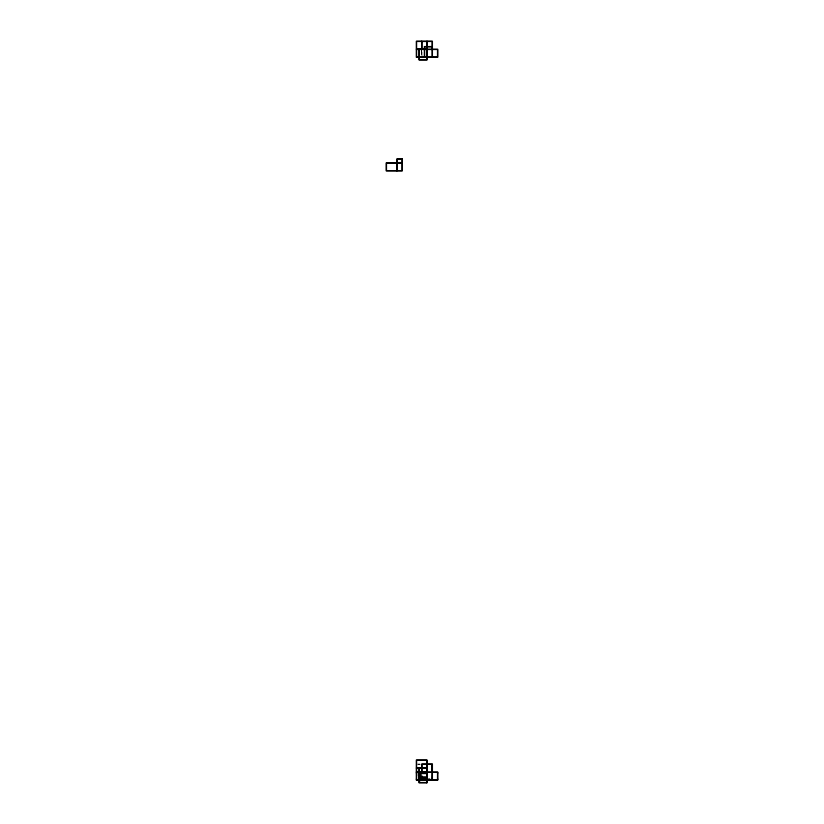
<?xml version="1.0" encoding="UTF-8"?>
<svg xmlns="http://www.w3.org/2000/svg" width="824" height="824" viewBox="0 0 824 824"><rect width="100%" height="100%" fill="white"/><g stroke="black" fill="none" stroke-linecap="round" stroke-linejoin="round"><path stroke-width="0.62" stroke-dasharray="4.12 3.09" d="M417.572 764.044L420.044 764.044M417.768 764.312L420.188 764.312M428.367 778.629L429.984 778.731M421.96 52.005L421.96 57.011M421.692 50.573L421.692 56.156M421.424 49.502L421.424 55.754"/><path stroke-width="1.24" d="M427.059 780.122L437.503 779.854L437.503 772.356L427.059 772.356M432.415 772.356L432.415 764.044L421.692 764.044L421.692 772.078L437.771 772.078L437.771 780.122L416.336 780.122L416.336 760.027L427.059 760.027L427.059 782.8L419.014 782.8L419.014 767.793M419.457 773.128L420.508 773.149M432.415 46.556L424.37 46.556L424.37 57.278M432.147 46.824L424.638 46.824L424.638 57.011L432.147 57.011L432.147 41.468L416.604 41.468L416.604 48.966L426.791 48.966L426.791 41.468M416.336 49.234L437.771 49.234L437.771 57.278L416.336 57.278L416.336 41.2L432.415 41.2L432.415 57.278M432.147 49.502L427.326 49.502L427.326 57.011M432.415 49.502L437.503 49.502L437.503 57.011L432.415 57.011M424.236 57.011L416.604 57.011L416.604 49.502L426.791 49.502L426.791 59.689L419.282 59.689L419.282 49.502M402.308 162.853L386.229 162.853L386.229 170.887L402.308 170.887L402.308 158.836L396.941 158.836L396.941 170.887M427.059 767.793L416.604 767.793L416.604 760.294L426.791 760.294L426.739 782.8M416.336 768.061L427.059 768.061M426.832 771.676L426.956 764.044M427.059 771.748L416.604 771.81L416.604 768.061M416.831 772.006L417.655 772.006M416.336 772.078L420.776 772.078L420.848 777.444L426.657 777.372M416.604 772.356L421.692 772.356L421.692 773.571L426.791 773.571M432.415 780.122L432.404 772.418L432.147 779.854M419.282 772.758L420.508 772.788M427.059 773.303L421.96 773.303L421.96 764.312L432.147 764.312L432.147 772.078M419.282 773.571L420.508 773.571M419.282 773.612L420.508 773.612M419.282 774.014L420.508 774.014M419.282 774.426L420.508 774.395M419.282 774.838L420.508 774.797M419.282 775.209L420.508 775.209M419.282 775.621L420.508 775.652M419.282 776.064L420.508 776.023M419.282 776.435L420.508 776.435M419.282 777.176L420.508 777.176M420.776 777.176L426.791 777.176M419.282 777.248L420.508 777.248M419.014 777.444L426.75 777.557M419.282 777.66L420.508 777.691M419.282 778.072L420.508 778.103M419.282 778.505L420.508 778.474M426.791 778.464L422.104 778.464L422.104 776.023M426.791 778.629L421.96 778.629L421.96 776.888M419.282 779.288L420.508 779.329M419.282 779.7L420.508 779.7M426.791 779.854L416.604 779.854L416.604 772.078M419.282 780.112L420.508 780.112M419.282 780.513L420.508 780.503M419.282 768.061L419.282 782.532L426.791 782.532M420.405 773.149L420.343 780.555M437.637 772.51L437.637 773.324M437.637 778.876L437.637 779.689M432.239 764.373L432.239 771.717M432.281 772.356L432.281 779.854M427.059 41.2L427.059 59.956L419.014 59.956L419.014 49.234M426.914 776.671L426.914 777.495M424.422 768.092L423.34 768.092M421.96 41.468L421.96 48.966M421.692 41.2L421.692 49.234M420.508 772.078L420.508 780.555M419.807 772.078L419.807 773.303L418.53 773.303L418.582 772.078M419.437 772.078L419.437 780.606M418.726 773.571L418.726 775.755M418.458 773.303L418.458 776.023M416.47 772.49L416.47 773.303M416.47 778.855L416.47 779.669M402.04 159.104L397.209 159.104L397.209 162.585L402.04 162.585L402.04 159.104M396.674 163.121L386.497 163.121L386.497 170.62L396.674 170.62L396.674 163.121M402.04 163.121L397.209 163.121L397.209 170.62L402.04 170.62L402.04 163.121M420.508 776.847L419.282 776.847L420.508 776.878M420.508 778.886L419.282 778.886L420.508 778.917"/></g></svg>
